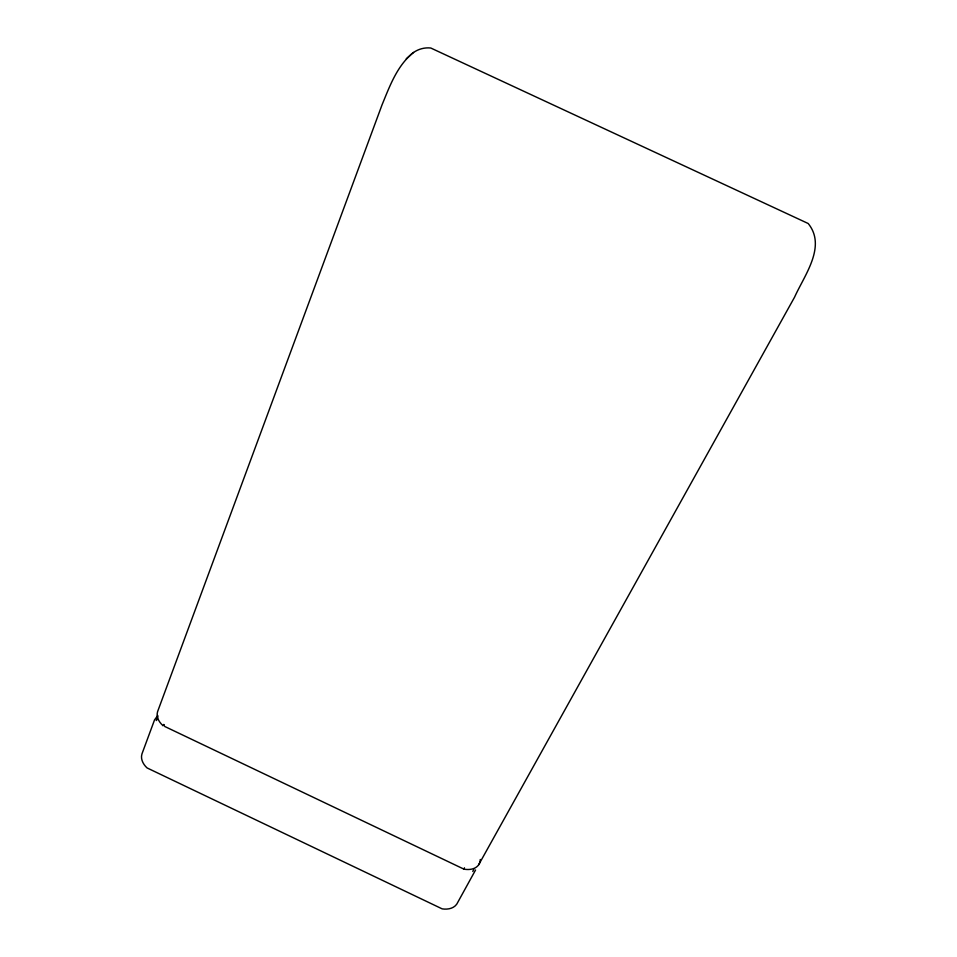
<?xml version="1.0" encoding="UTF-8"?>
<svg xmlns="http://www.w3.org/2000/svg" width="957" height="957" viewBox="0 0 957 957"><rect width="100%" height="100%" fill="white"/><g stroke="black" fill="none" stroke-linecap="round" stroke-linejoin="round"><path stroke-width="1.44" d="M164.64 726.423L464.025 869.183L464.456 867.808M157.845 716.41L156.314 720.537L157.474 718.336M475.569 869.997L456.764 904.15C453.522 908.719 447.386 909.664 442.182 908.875L147.079 767.933C143.275 764.464 140.296 759.104 141.971 753.865L154.52 719.951L157.785 715.489M472.794 871.444L473.871 869.183M478.691 864.757L794.585 297.149C804.275 275.449 826.824 246.451 808.187 223.507L430.782 48.017C423.114 47.168 415.23 50.027 409.895 55.614M413.508 52.444C397.167 65.495 389.762 86.094 382.046 104.839L157.57 711.685C155.931 716.949 159.125 722.2 162.941 725.609L163.779 724.437M406.282 58.796L409.572 55.913M162.941 725.609L164.401 725.083M480.27 859.494A21.521 13.853 31 0 1 464.025 869.183"/></g></svg>
